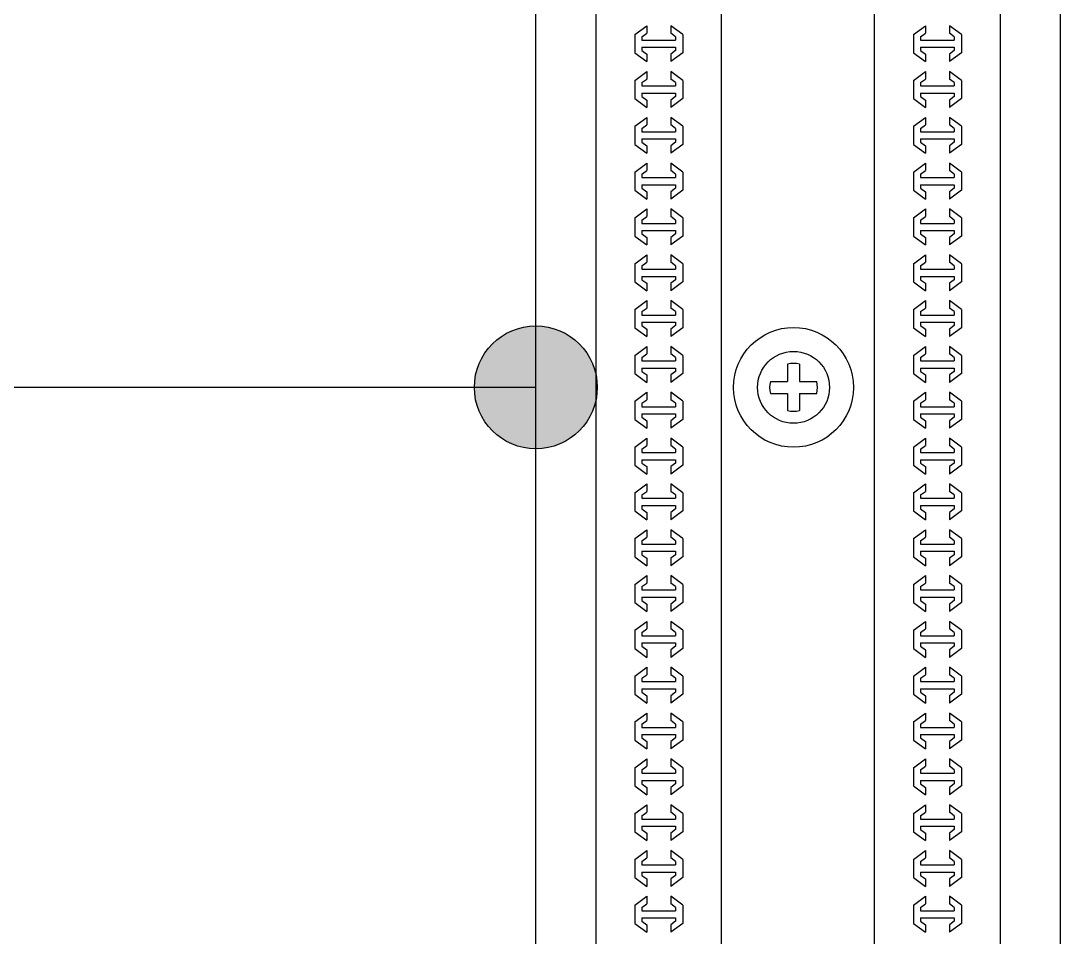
# Model space of a CAD drawing. Header units: millimetres. Extents: x 0 to 84100, y 0 to 29700.
# Drawn here: x 61052 to 61560, y 14074 to 14523 of the extents above; entities that cross this region are included whole.
import ezdxf

# ---------------------------------------------------------------- set-up
doc = ezdxf.new("R2010")
doc.units = ezdxf.units.MM
doc.header["$LTSCALE"] = 1000
doc.layers.add('KEC-TEXT', color=6, linetype='Continuous')

# ---------------------------------------------------------------- blocks, each defined once
blk = doc.blocks.new('*U24')
h = blk.add_hatch(color=0)
h.dxf.hatch_style = 1
h.paths.add_polyline_path([(231.741, 22.25, -1), (221.721, 22.25, -1)])
at = {"color": 0}
blk.add_line((226.731, 22.25), (44.5, 22.25), dxfattribs=at)
blk.add_circle((226.731, 22.25), 5.01, dxfattribs=at)
blk = doc.blocks.new('단 110BLOCK 50P')
at = {"color": 0}
for p, q in [((9.772, 37.868), (200.332, 37.868)), ((76.288, 34.692), (75.563, 33.714)), ((76.461, 34.105), (76.171, 33.714)), ((76.288, 34.692), (77.769, 34.692)), ((76.461, 34.105), (76.735, 34.105)), ((76.735, 31.369), (76.735, 34.105)), ((77.322, 31.369), (77.322, 34.105)), ((77.322, 34.105), (77.596, 34.105)), ((77.596, 34.105), (77.886, 33.714)), ((77.769, 34.692), (78.494, 33.714)), ((80.024, 34.692), (79.299, 33.714)), ((80.198, 34.105), (79.908, 33.714)), ((80.024, 34.692), (81.505, 34.692)), ((80.198, 34.105), (80.472, 34.105)), ((80.472, 31.369), (80.472, 34.105)), ((81.058, 31.369), (81.058, 34.105)), ((81.058, 34.105), (81.332, 34.105)), ((81.332, 34.105), (81.622, 33.714)), ((81.505, 34.692), (82.231, 33.714)), ((83.761, 34.692), (83.036, 33.714)), ((83.934, 34.105), (83.644, 33.714)), ((83.761, 34.692), (85.242, 34.692)), ((83.934, 34.105), (84.208, 34.105)), ((84.208, 31.369), (84.208, 34.105)), ((84.795, 31.369), (84.795, 34.105)), ((84.795, 34.105), (85.069, 34.105)), ((85.069, 34.105), (85.359, 33.714)), ((85.242, 34.692), (85.967, 33.714)), ((87.497, 34.692), (86.772, 33.714)), ((87.671, 34.105), (87.381, 33.714)), ((87.497, 34.692), (88.978, 34.692)), ((87.671, 34.105), (87.945, 34.105)), ((87.945, 31.369), (87.945, 34.105)), ((88.531, 31.369), (88.531, 34.105)), ((88.531, 34.105), (88.805, 34.105)), ((88.805, 34.105), (89.095, 33.714)), ((88.978, 34.692), (89.704, 33.714)), ((91.234, 34.692), (90.508, 33.714)), ((91.407, 34.105), (91.117, 33.714)), ((91.234, 34.692), (92.715, 34.692)), ((91.407, 34.105), (91.681, 34.105)), ((91.681, 31.369), (91.681, 34.105)), ((92.267, 31.369), (92.267, 34.105)), ((92.267, 34.105), (92.542, 34.105)), ((92.542, 34.105), (92.832, 33.714)), ((92.715, 34.692), (93.44, 33.714)), ((94.97, 34.692), (94.245, 33.714)), ((95.144, 34.105), (94.853, 33.714)), ((94.97, 34.692), (96.451, 34.692)), ((95.144, 34.105), (95.418, 34.105)), ((95.418, 31.369), (95.418, 34.105)), ((96.004, 31.369), (96.004, 34.105)), ((96.004, 34.105), (96.278, 34.105)), ((96.278, 34.105), (96.568, 33.714)), ((96.451, 34.692), (97.177, 33.714)), ((98.707, 34.692), (97.981, 33.714)), ((98.88, 34.105), (98.59, 33.714)), ((98.707, 34.692), (100.188, 34.692)), ((98.88, 34.105), (99.154, 34.105)), ((99.154, 31.369), (99.154, 34.105)), ((99.74, 31.369), (99.74, 34.105)), ((99.74, 34.105), (100.014, 34.105)), ((100.014, 34.105), (100.305, 33.714)), ((100.188, 34.692), (100.913, 33.714)), ((102.443, 34.692), (101.718, 33.714)), ((102.616, 34.105), (102.326, 33.714)), ((102.443, 34.692), (103.924, 34.692)), ((102.616, 34.105), (102.891, 34.105)), ((102.891, 31.369), (102.891, 34.105)), ((103.477, 31.369), (103.477, 34.105)), ((103.477, 34.105), (103.751, 34.105)), ((103.751, 34.105), (104.041, 33.714)), ((103.924, 34.692), (104.65, 33.714)), ((106.18, 34.692), (105.454, 33.714)), ((106.353, 34.105), (106.063, 33.714)), ((106.18, 34.692), (107.661, 34.692)), ((106.353, 34.105), (106.627, 34.105)), ((106.627, 31.369), (106.627, 34.105)), ((107.213, 31.369), (107.213, 34.105)), ((107.213, 34.105), (107.487, 34.105)), ((107.487, 34.105), (107.778, 33.714)), ((107.661, 34.692), (108.386, 33.714)), ((109.916, 34.692), (109.191, 33.714)), ((110.089, 34.105), (109.799, 33.714)), ((109.916, 34.692), (111.397, 34.692)), ((110.089, 34.105), (110.363, 34.105)), ((110.363, 31.369), (110.363, 34.105)), ((110.95, 31.369), (110.95, 34.105)), ((110.95, 34.105), (111.224, 34.105)), ((111.224, 34.105), (111.514, 33.714)), ((111.397, 34.692), (112.122, 33.714)), ((113.653, 34.692), (112.927, 33.714)), ((113.826, 34.105), (113.536, 33.714)), ((113.653, 34.692), (115.134, 34.692)), ((113.826, 34.105), (114.1, 34.105)), ((114.1, 31.369), (114.1, 34.105)), ((114.686, 31.369), (114.686, 34.105)), ((114.686, 34.105), (114.96, 34.105)), ((114.96, 34.105), (115.25, 33.714)), ((115.134, 34.692), (115.859, 33.714)), ((117.389, 34.692), (116.664, 33.714)), ((117.562, 34.105), (117.272, 33.714)), ((117.389, 34.692), (118.87, 34.692)), ((117.562, 34.105), (117.836, 34.105)), ((117.836, 31.369), (117.836, 34.105)), ((118.423, 31.369), (118.423, 34.105)), ((118.423, 34.105), (118.697, 34.105)), ((118.697, 34.105), (118.987, 33.714)), ((118.87, 34.692), (119.595, 33.714)), ((121.125, 34.692), (120.4, 33.714)), ((121.299, 34.105), (121.009, 33.714)), ((121.125, 34.692), (122.607, 34.692)), ((121.299, 34.105), (121.573, 34.105)), ((121.573, 31.369), (121.573, 34.105)), ((122.159, 31.369), (122.159, 34.105)), ((122.159, 34.105), (122.433, 34.105)), ((122.433, 34.105), (122.723, 33.714)), ((122.607, 34.692), (123.332, 33.714)), ((124.862, 34.692), (124.137, 33.714)), ((125.035, 34.105), (124.745, 33.714)), ((124.862, 34.692), (126.343, 34.692)), ((125.035, 34.105), (125.309, 34.105)), ((125.309, 31.369), (125.309, 34.105)), ((125.896, 31.369), (125.896, 34.105)), ((125.896, 34.105), (126.17, 34.105)), ((126.17, 34.105), (126.46, 33.714)), ((126.343, 34.692), (127.068, 33.714)), ((128.598, 34.692), (127.873, 33.714)), ((128.772, 34.105), (128.482, 33.714)), ((128.598, 34.692), (130.079, 34.692)), ((128.772, 34.105), (129.046, 34.105)), ((129.046, 31.369), (129.046, 34.105)), ((129.632, 31.369), (129.632, 34.105)), ((129.632, 34.105), (129.906, 34.105)), ((129.906, 34.105), (130.196, 33.714)), ((130.079, 34.692), (130.805, 33.714)), ((132.335, 34.692), (131.61, 33.714)), ((132.508, 34.105), (132.218, 33.714)), ((132.335, 34.692), (133.816, 34.692)), ((132.508, 34.105), (132.782, 34.105)), ((132.782, 31.369), (132.782, 34.105)), ((133.369, 31.369), (133.369, 34.105)), ((133.369, 34.105), (133.643, 34.105)), ((133.643, 34.105), (133.933, 33.714)), ((133.816, 34.692), (134.541, 33.714)), ((136.071, 34.692), (135.346, 33.714)), ((136.245, 34.105), (135.954, 33.714)), ((136.071, 34.692), (137.552, 34.692)), ((136.245, 34.105), (136.519, 34.105)), ((136.519, 31.369), (136.519, 34.105)), ((137.105, 31.369), (137.105, 34.105)), ((137.105, 34.105), (137.379, 34.105)), ((137.379, 34.105), (137.669, 33.714)), ((137.552, 34.692), (138.278, 33.714)), ((139.808, 34.692), (139.082, 33.714)), ((139.981, 34.105), (139.691, 33.714)), ((139.808, 34.692), (141.289, 34.692)), ((139.981, 34.105), (140.255, 34.105)), ((140.255, 31.369), (140.255, 34.105)), ((140.841, 31.369), (140.841, 34.105)), ((140.841, 34.105), (141.115, 34.105)), ((141.115, 34.105), (141.406, 33.714)), ((141.289, 34.692), (142.014, 33.714)), ((143.544, 34.692), (142.819, 33.714)), ((143.718, 34.105), (143.427, 33.714)), ((143.544, 34.692), (145.025, 34.692)), ((143.718, 34.105), (143.992, 34.105)), ((143.992, 31.369), (143.992, 34.105)), ((144.578, 31.369), (144.578, 34.105)), ((144.578, 34.105), (144.852, 34.105)), ((144.852, 34.105), (145.142, 33.714)), ((145.025, 34.692), (145.751, 33.714)), ((147.281, 34.692), (146.555, 33.714)), ((147.454, 34.105), (147.164, 33.714)), ((147.281, 34.692), (148.762, 34.692)), ((147.454, 34.105), (147.728, 34.105)), ((147.728, 31.369), (147.728, 34.105)), ((148.314, 31.369), (148.314, 34.105)), ((148.314, 34.105), (148.588, 34.105)), ((148.588, 34.105), (148.879, 33.714)), ((148.762, 34.692), (149.487, 33.714)), ((75.563, 33.714), (76.171, 33.714)), ((77.886, 33.714), (78.494, 33.714)), ((79.299, 33.714), (79.908, 33.714)), ((81.622, 33.714), (82.231, 33.714)), ((83.036, 33.714), (83.644, 33.714)), ((85.359, 33.714), (85.967, 33.714)), ((86.772, 33.714), (87.381, 33.714)), ((89.095, 33.714), (89.704, 33.714)), ((90.508, 33.714), (91.117, 33.714)), ((92.832, 33.714), (93.44, 33.714)), ((94.245, 33.714), (94.853, 33.714)), ((96.568, 33.714), (97.177, 33.714)), ((97.981, 33.714), (98.59, 33.714)), ((100.305, 33.714), (100.913, 33.714)), ((101.718, 33.714), (102.326, 33.714)), ((104.041, 33.714), (104.65, 33.714)), ((105.454, 33.714), (106.063, 33.714)), ((107.778, 33.714), (108.386, 33.714)), ((109.191, 33.714), (109.799, 33.714)), ((111.514, 33.714), (112.122, 33.714)), ((112.927, 33.714), (113.536, 33.714)), ((115.25, 33.714), (115.859, 33.714)), ((116.664, 33.714), (117.272, 33.714)), ((118.987, 33.714), (119.595, 33.714)), ((120.4, 33.714), (121.009, 33.714)), ((122.723, 33.714), (123.332, 33.714)), ((124.137, 33.714), (124.745, 33.714)), ((126.46, 33.714), (127.068, 33.714)), ((127.873, 33.714), (128.482, 33.714)), ((130.196, 33.714), (130.805, 33.714)), ((131.61, 33.714), (132.218, 33.714)), ((133.933, 33.714), (134.541, 33.714)), ((135.346, 33.714), (135.954, 33.714)), ((137.669, 33.714), (138.278, 33.714)), ((139.082, 33.714), (139.691, 33.714)), ((141.406, 33.714), (142.014, 33.714)), ((142.819, 33.714), (143.427, 33.714)), ((145.142, 33.714), (145.751, 33.714)), ((146.555, 33.714), (147.164, 33.714)), ((148.879, 33.714), (149.487, 33.714)), ((75.563, 31.76), (76.171, 31.76)), ((76.288, 30.783), (75.563, 31.76)), ((76.461, 31.369), (76.171, 31.76)), ((76.461, 31.369), (76.735, 31.369)), ((77.322, 31.369), (77.596, 31.369)), ((77.596, 31.369), (77.886, 31.76)), ((77.769, 30.783), (78.494, 31.76)), ((77.886, 31.76), (78.494, 31.76)), ((79.299, 31.76), (79.908, 31.76)), ((80.024, 30.783), (79.299, 31.76)), ((80.198, 31.369), (79.908, 31.76)), ((80.198, 31.369), (80.472, 31.369)), ((81.058, 31.369), (81.332, 31.369)), ((81.332, 31.369), (81.622, 31.76)), ((81.505, 30.783), (82.231, 31.76)), ((81.622, 31.76), (82.231, 31.76)), ((83.036, 31.76), (83.644, 31.76)), ((83.761, 30.783), (83.036, 31.76)), ((83.934, 31.369), (83.644, 31.76)), ((83.934, 31.369), (84.208, 31.369)), ((84.795, 31.369), (85.069, 31.369)), ((85.069, 31.369), (85.359, 31.76)), ((85.242, 30.783), (85.967, 31.76)), ((85.359, 31.76), (85.967, 31.76)), ((86.772, 31.76), (87.381, 31.76)), ((87.497, 30.783), (86.772, 31.76)), ((87.671, 31.369), (87.381, 31.76)), ((87.671, 31.369), (87.945, 31.369)), ((88.531, 31.369), (88.805, 31.369)), ((88.805, 31.369), (89.095, 31.76)), ((88.978, 30.783), (89.704, 31.76)), ((89.095, 31.76), (89.704, 31.76)), ((90.508, 31.76), (91.117, 31.76)), ((91.234, 30.783), (90.508, 31.76)), ((91.407, 31.369), (91.117, 31.76)), ((91.407, 31.369), (91.681, 31.369)), ((92.267, 31.369), (92.542, 31.369)), ((92.542, 31.369), (92.832, 31.76)), ((92.715, 30.783), (93.44, 31.76)), ((92.832, 31.76), (93.44, 31.76)), ((94.245, 31.76), (94.853, 31.76)), ((94.97, 30.783), (94.245, 31.76)), ((95.144, 31.369), (94.853, 31.76)), ((95.144, 31.369), (95.418, 31.369)), ((96.004, 31.369), (96.278, 31.369)), ((96.278, 31.369), (96.568, 31.76)), ((96.451, 30.783), (97.177, 31.76)), ((96.568, 31.76), (97.177, 31.76)), ((97.981, 31.76), (98.59, 31.76)), ((98.707, 30.783), (97.981, 31.76)), ((98.88, 31.369), (98.59, 31.76)), ((98.88, 31.369), (99.154, 31.369)), ((99.74, 31.369), (100.014, 31.369)), ((100.014, 31.369), (100.305, 31.76)), ((100.188, 30.783), (100.913, 31.76)), ((100.305, 31.76), (100.913, 31.76)), ((101.718, 31.76), (102.326, 31.76)), ((102.443, 30.783), (101.718, 31.76)), ((102.616, 31.369), (102.326, 31.76)), ((102.616, 31.369), (102.891, 31.369)), ((103.477, 31.369), (103.751, 31.369)), ((103.751, 31.369), (104.041, 31.76)), ((103.924, 30.783), (104.65, 31.76)), ((104.041, 31.76), (104.65, 31.76)), ((105.454, 31.76), (106.063, 31.76)), ((106.18, 30.783), (105.454, 31.76)), ((106.353, 31.369), (106.063, 31.76)), ((106.353, 31.369), (106.627, 31.369)), ((107.213, 31.369), (107.487, 31.369)), ((107.487, 31.369), (107.778, 31.76)), ((107.661, 30.783), (108.386, 31.76)), ((107.778, 31.76), (108.386, 31.76)), ((109.191, 31.76), (109.799, 31.76)), ((109.916, 30.783), (109.191, 31.76)), ((110.089, 31.369), (109.799, 31.76)), ((110.089, 31.369), (110.363, 31.369)), ((110.95, 31.369), (111.224, 31.369)), ((111.224, 31.369), (111.514, 31.76)), ((111.397, 30.783), (112.122, 31.76)), ((111.514, 31.76), (112.122, 31.76)), ((112.927, 31.76), (113.536, 31.76)), ((113.653, 30.783), (112.927, 31.76)), ((113.826, 31.369), (113.536, 31.76)), ((113.826, 31.369), (114.1, 31.369)), ((114.686, 31.369), (114.96, 31.369)), ((114.96, 31.369), (115.25, 31.76)), ((115.134, 30.783), (115.859, 31.76)), ((115.25, 31.76), (115.859, 31.76)), ((116.664, 31.76), (117.272, 31.76)), ((117.389, 30.783), (116.664, 31.76)), ((117.562, 31.369), (117.272, 31.76)), ((117.562, 31.369), (117.836, 31.369)), ((118.423, 31.369), (118.697, 31.369)), ((118.697, 31.369), (118.987, 31.76)), ((118.87, 30.783), (119.595, 31.76)), ((118.987, 31.76), (119.595, 31.76)), ((120.4, 31.76), (121.009, 31.76)), ((121.125, 30.783), (120.4, 31.76)), ((121.299, 31.369), (121.009, 31.76)), ((121.299, 31.369), (121.573, 31.369)), ((122.159, 31.369), (122.433, 31.369)), ((122.433, 31.369), (122.723, 31.76)), ((122.607, 30.783), (123.332, 31.76)), ((122.723, 31.76), (123.332, 31.76)), ((124.137, 31.76), (124.745, 31.76)), ((124.862, 30.783), (124.137, 31.76)), ((125.035, 31.369), (124.745, 31.76)), ((125.035, 31.369), (125.309, 31.369)), ((125.896, 31.369), (126.17, 31.369)), ((126.17, 31.369), (126.46, 31.76)), ((126.343, 30.783), (127.068, 31.76)), ((126.46, 31.76), (127.068, 31.76)), ((127.873, 31.76), (128.482, 31.76)), ((128.598, 30.783), (127.873, 31.76)), ((128.772, 31.369), (128.482, 31.76)), ((128.772, 31.369), (129.046, 31.369)), ((129.632, 31.369), (129.906, 31.369)), ((129.906, 31.369), (130.196, 31.76)), ((130.079, 30.783), (130.805, 31.76)), ((130.196, 31.76), (130.805, 31.76)), ((131.61, 31.76), (132.218, 31.76)), ((132.335, 30.783), (131.61, 31.76)), ((132.508, 31.369), (132.218, 31.76)), ((132.508, 31.369), (132.782, 31.369)), ((133.369, 31.369), (133.643, 31.369)), ((133.643, 31.369), (133.933, 31.76)), ((133.816, 30.783), (134.541, 31.76)), ((133.933, 31.76), (134.541, 31.76)), ((135.346, 31.76), (135.954, 31.76)), ((136.071, 30.783), (135.346, 31.76)), ((136.245, 31.369), (135.954, 31.76)), ((136.245, 31.369), (136.519, 31.369)), ((137.105, 31.369), (137.379, 31.369)), ((137.379, 31.369), (137.669, 31.76)), ((137.552, 30.783), (138.278, 31.76)), ((137.669, 31.76), (138.278, 31.76)), ((139.082, 31.76), (139.691, 31.76)), ((139.808, 30.783), (139.082, 31.76)), ((139.981, 31.369), (139.691, 31.76)), ((139.981, 31.369), (140.255, 31.369)), ((140.841, 31.369), (141.115, 31.369)), ((141.115, 31.369), (141.406, 31.76)), ((141.289, 30.783), (142.014, 31.76)), ((141.406, 31.76), (142.014, 31.76)), ((142.819, 31.76), (143.427, 31.76)), ((143.544, 30.783), (142.819, 31.76)), ((143.718, 31.369), (143.427, 31.76)), ((143.718, 31.369), (143.992, 31.369)), ((144.578, 31.369), (144.852, 31.369)), ((144.852, 31.369), (145.142, 31.76)), ((145.025, 30.783), (145.751, 31.76)), ((145.142, 31.76), (145.751, 31.76)), ((146.555, 31.76), (147.164, 31.76)), ((147.281, 30.783), (146.555, 31.76)), ((147.454, 31.369), (147.164, 31.76)), ((147.454, 31.369), (147.728, 31.369)), ((148.314, 31.369), (148.588, 31.369)), ((148.588, 31.369), (148.879, 31.76)), ((148.762, 30.783), (149.487, 31.76)), ((148.879, 31.76), (149.487, 31.76)), ((76.288, 30.783), (77.769, 30.783)), ((80.024, 30.783), (81.505, 30.783)), ((83.761, 30.783), (85.242, 30.783)), ((87.497, 30.783), (88.978, 30.783)), ((91.234, 30.783), (92.715, 30.783)), ((94.97, 30.783), (96.451, 30.783)), ((98.707, 30.783), (100.188, 30.783)), ((102.443, 30.783), (103.924, 30.783)), ((106.18, 30.783), (107.661, 30.783)), ((109.916, 30.783), (111.397, 30.783)), ((113.653, 30.783), (115.134, 30.783)), ((117.389, 30.783), (118.87, 30.783)), ((121.125, 30.783), (122.607, 30.783)), ((124.862, 30.783), (126.343, 30.783)), ((128.598, 30.783), (130.079, 30.783)), ((132.335, 30.783), (133.816, 30.783)), ((136.071, 30.783), (137.552, 30.783)), ((139.808, 30.783), (141.289, 30.783)), ((143.544, 30.783), (145.025, 30.783)), ((147.281, 30.783), (148.762, 30.783)), ((200.332, 27.607), (9.772, 27.607)), ((104.563, 21.499), (104.563, 22.903)), ((105.541, 21.499), (105.541, 22.903)), ((103.16, 21.499), (104.563, 21.499)), ((105.541, 21.499), (106.944, 21.499)), ((103.16, 20.522), (104.563, 20.522)), ((104.563, 19.118), (104.563, 20.522)), ((105.541, 19.118), (105.541, 20.522)), ((105.541, 20.522), (106.944, 20.522)), ((200.332, 15.147), (9.772, 15.147)), ((76.288, 11.971), (75.563, 10.994)), ((76.288, 11.971), (77.769, 11.971)), ((77.769, 11.971), (78.494, 10.994)), ((80.024, 11.971), (79.299, 10.994)), ((80.024, 11.971), (81.505, 11.971)), ((81.505, 11.971), (82.231, 10.994)), ((83.761, 11.971), (83.036, 10.994)), ((83.761, 11.971), (85.242, 11.971)), ((85.242, 11.971), (85.967, 10.994)), ((87.497, 11.971), (86.772, 10.994)), ((87.497, 11.971), (88.978, 11.971)), ((88.978, 11.971), (89.704, 10.994)), ((91.234, 11.971), (90.508, 10.994)), ((91.234, 11.971), (92.715, 11.971)), ((92.715, 11.971), (93.44, 10.994)), ((94.97, 11.971), (94.245, 10.994)), ((94.97, 11.971), (96.451, 11.971)), ((96.451, 11.971), (97.177, 10.994)), ((98.707, 11.971), (97.981, 10.994)), ((98.707, 11.971), (100.188, 11.971)), ((100.188, 11.971), (100.913, 10.994)), ((102.443, 11.971), (101.718, 10.994)), ((102.443, 11.971), (103.924, 11.971)), ((103.924, 11.971), (104.65, 10.994)), ((106.18, 11.971), (105.454, 10.994)), ((106.18, 11.971), (107.661, 11.971)), ((107.661, 11.971), (108.386, 10.994)), ((109.916, 11.971), (109.191, 10.994)), ((109.916, 11.971), (111.397, 11.971)), ((111.397, 11.971), (112.122, 10.994)), ((113.653, 11.971), (112.927, 10.994)), ((113.653, 11.971), (115.134, 11.971)), ((115.134, 11.971), (115.859, 10.994)), ((117.389, 11.971), (116.664, 10.994)), ((117.389, 11.971), (118.87, 11.971)), ((118.87, 11.971), (119.595, 10.994)), ((121.125, 11.971), (120.4, 10.994)), ((121.125, 11.971), (122.607, 11.971)), ((122.607, 11.971), (123.332, 10.994)), ((124.862, 11.971), (124.137, 10.994)), ((124.862, 11.971), (126.343, 11.971)), ((126.343, 11.971), (127.068, 10.994)), ((128.598, 11.971), (127.873, 10.994)), ((128.598, 11.971), (130.079, 11.971)), ((130.079, 11.971), (130.805, 10.994)), ((132.335, 11.971), (131.61, 10.994)), ((132.335, 11.971), (133.816, 11.971)), ((133.816, 11.971), (134.541, 10.994)), ((136.071, 11.971), (135.346, 10.994)), ((136.071, 11.971), (137.552, 11.971)), ((137.552, 11.971), (138.278, 10.994)), ((139.808, 11.971), (139.082, 10.994)), ((139.808, 11.971), (141.289, 11.971)), ((141.289, 11.971), (142.014, 10.994)), ((143.544, 11.971), (142.819, 10.994)), ((143.544, 11.971), (145.025, 11.971)), ((145.025, 11.971), (145.751, 10.994)), ((147.281, 11.971), (146.555, 10.994)), ((147.281, 11.971), (148.762, 11.971)), ((148.762, 11.971), (149.487, 10.994)), ((76.461, 11.385), (76.171, 10.994)), ((76.461, 11.385), (76.735, 11.385)), ((76.735, 8.648), (76.735, 11.385)), ((77.322, 8.648), (77.322, 11.385)), ((77.322, 11.385), (77.596, 11.385)), ((77.596, 11.385), (77.886, 10.994)), ((80.198, 11.385), (79.908, 10.994)), ((80.198, 11.385), (80.472, 11.385)), ((80.472, 8.648), (80.472, 11.385)), ((81.058, 8.648), (81.058, 11.385)), ((81.058, 11.385), (81.332, 11.385)), ((81.332, 11.385), (81.622, 10.994)), ((83.934, 11.385), (83.644, 10.994)), ((83.934, 11.385), (84.208, 11.385)), ((84.208, 8.648), (84.208, 11.385)), ((84.795, 8.648), (84.795, 11.385)), ((84.795, 11.385), (85.069, 11.385)), ((85.069, 11.385), (85.359, 10.994)), ((87.671, 11.385), (87.381, 10.994)), ((87.671, 11.385), (87.945, 11.385)), ((87.945, 8.648), (87.945, 11.385)), ((88.531, 8.648), (88.531, 11.385)), ((88.531, 11.385), (88.805, 11.385)), ((88.805, 11.385), (89.095, 10.994)), ((91.407, 11.385), (91.117, 10.994)), ((91.407, 11.385), (91.681, 11.385)), ((91.681, 8.648), (91.681, 11.385)), ((92.267, 8.648), (92.267, 11.385)), ((92.267, 11.385), (92.542, 11.385)), ((92.542, 11.385), (92.832, 10.994)), ((95.144, 11.385), (94.853, 10.994)), ((95.144, 11.385), (95.418, 11.385)), ((95.418, 8.648), (95.418, 11.385)), ((96.004, 8.648), (96.004, 11.385)), ((96.004, 11.385), (96.278, 11.385)), ((96.278, 11.385), (96.568, 10.994)), ((98.88, 11.385), (98.59, 10.994)), ((98.88, 11.385), (99.154, 11.385)), ((99.154, 8.648), (99.154, 11.385)), ((99.74, 8.648), (99.74, 11.385)), ((99.74, 11.385), (100.014, 11.385)), ((100.014, 11.385), (100.305, 10.994)), ((102.616, 11.385), (102.326, 10.994)), ((102.616, 11.385), (102.891, 11.385)), ((102.891, 8.648), (102.891, 11.385)), ((103.477, 8.648), (103.477, 11.385)), ((103.477, 11.385), (103.751, 11.385)), ((103.751, 11.385), (104.041, 10.994)), ((106.353, 11.385), (106.063, 10.994)), ((106.353, 11.385), (106.627, 11.385)), ((106.627, 8.648), (106.627, 11.385)), ((107.213, 8.648), (107.213, 11.385)), ((107.213, 11.385), (107.487, 11.385)), ((107.487, 11.385), (107.778, 10.994)), ((110.089, 11.385), (109.799, 10.994)), ((110.089, 11.385), (110.363, 11.385)), ((110.363, 8.648), (110.363, 11.385)), ((110.95, 8.648), (110.95, 11.385)), ((110.95, 11.385), (111.224, 11.385)), ((111.224, 11.385), (111.514, 10.994)), ((113.826, 11.385), (113.536, 10.994)), ((113.826, 11.385), (114.1, 11.385)), ((114.1, 8.648), (114.1, 11.385)), ((114.686, 8.648), (114.686, 11.385)), ((114.686, 11.385), (114.96, 11.385)), ((114.96, 11.385), (115.25, 10.994)), ((117.562, 11.385), (117.272, 10.994)), ((117.562, 11.385), (117.836, 11.385)), ((117.836, 8.648), (117.836, 11.385)), ((118.423, 8.648), (118.423, 11.385)), ((118.423, 11.385), (118.697, 11.385)), ((118.697, 11.385), (118.987, 10.994)), ((121.299, 11.385), (121.009, 10.994)), ((121.299, 11.385), (121.573, 11.385)), ((121.573, 8.648), (121.573, 11.385)), ((122.159, 8.648), (122.159, 11.385)), ((122.159, 11.385), (122.433, 11.385)), ((122.433, 11.385), (122.723, 10.994)), ((125.035, 11.385), (124.745, 10.994)), ((125.035, 11.385), (125.309, 11.385)), ((125.309, 8.648), (125.309, 11.385)), ((125.896, 8.648), (125.896, 11.385)), ((125.896, 11.385), (126.17, 11.385)), ((126.17, 11.385), (126.46, 10.994)), ((128.772, 11.385), (128.482, 10.994)), ((128.772, 11.385), (129.046, 11.385)), ((129.046, 8.648), (129.046, 11.385)), ((129.632, 8.648), (129.632, 11.385)), ((129.632, 11.385), (129.906, 11.385)), ((129.906, 11.385), (130.196, 10.994)), ((132.508, 11.385), (132.218, 10.994)), ((132.508, 11.385), (132.782, 11.385)), ((132.782, 8.648), (132.782, 11.385)), ((133.369, 8.648), (133.369, 11.385)), ((133.369, 11.385), (133.643, 11.385)), ((133.643, 11.385), (133.933, 10.994)), ((136.245, 11.385), (135.954, 10.994)), ((136.245, 11.385), (136.519, 11.385)), ((136.519, 8.648), (136.519, 11.385)), ((137.105, 8.648), (137.105, 11.385)), ((137.105, 11.385), (137.379, 11.385)), ((137.379, 11.385), (137.669, 10.994)), ((139.981, 11.385), (139.691, 10.994)), ((139.981, 11.385), (140.255, 11.385)), ((140.255, 8.648), (140.255, 11.385)), ((140.841, 8.648), (140.841, 11.385)), ((140.841, 11.385), (141.115, 11.385)), ((141.115, 11.385), (141.406, 10.994)), ((143.718, 11.385), (143.427, 10.994)), ((143.718, 11.385), (143.992, 11.385)), ((143.992, 8.648), (143.992, 11.385)), ((144.578, 8.648), (144.578, 11.385)), ((144.578, 11.385), (144.852, 11.385)), ((144.852, 11.385), (145.142, 10.994)), ((147.454, 11.385), (147.164, 10.994)), ((147.454, 11.385), (147.728, 11.385)), ((147.728, 8.648), (147.728, 11.385)), ((148.314, 8.648), (148.314, 11.385)), ((148.314, 11.385), (148.588, 11.385)), ((148.588, 11.385), (148.879, 10.994)), ((75.563, 10.994), (76.171, 10.994)), ((77.886, 10.994), (78.494, 10.994)), ((79.299, 10.994), (79.908, 10.994)), ((81.622, 10.994), (82.231, 10.994)), ((83.036, 10.994), (83.644, 10.994)), ((85.359, 10.994), (85.967, 10.994)), ((86.772, 10.994), (87.381, 10.994)), ((89.095, 10.994), (89.704, 10.994)), ((90.508, 10.994), (91.117, 10.994)), ((92.832, 10.994), (93.44, 10.994)), ((94.245, 10.994), (94.853, 10.994)), ((96.568, 10.994), (97.177, 10.994)), ((97.981, 10.994), (98.59, 10.994)), ((100.305, 10.994), (100.913, 10.994)), ((101.718, 10.994), (102.326, 10.994)), ((104.041, 10.994), (104.65, 10.994)), ((105.454, 10.994), (106.063, 10.994)), ((107.778, 10.994), (108.386, 10.994)), ((109.191, 10.994), (109.799, 10.994)), ((111.514, 10.994), (112.122, 10.994)), ((112.927, 10.994), (113.536, 10.994)), ((115.25, 10.994), (115.859, 10.994)), ((116.664, 10.994), (117.272, 10.994)), ((118.987, 10.994), (119.595, 10.994)), ((120.4, 10.994), (121.009, 10.994)), ((122.723, 10.994), (123.332, 10.994)), ((124.137, 10.994), (124.745, 10.994)), ((126.46, 10.994), (127.068, 10.994)), ((127.873, 10.994), (128.482, 10.994)), ((130.196, 10.994), (130.805, 10.994)), ((131.61, 10.994), (132.218, 10.994)), ((133.933, 10.994), (134.541, 10.994)), ((135.346, 10.994), (135.954, 10.994)), ((137.669, 10.994), (138.278, 10.994)), ((139.082, 10.994), (139.691, 10.994)), ((141.406, 10.994), (142.014, 10.994)), ((142.819, 10.994), (143.427, 10.994)), ((145.142, 10.994), (145.751, 10.994)), ((146.555, 10.994), (147.164, 10.994)), ((148.879, 10.994), (149.487, 10.994)), ((75.563, 9.039), (76.171, 9.039)), ((76.288, 8.062), (75.563, 9.039)), ((76.461, 8.648), (76.171, 9.039)), ((76.461, 8.648), (76.735, 8.648)), ((77.322, 8.648), (77.596, 8.648)), ((77.596, 8.648), (77.886, 9.039)), ((77.769, 8.062), (78.494, 9.039)), ((77.886, 9.039), (78.494, 9.039)), ((79.299, 9.039), (79.908, 9.039)), ((80.024, 8.062), (79.299, 9.039)), ((80.198, 8.648), (79.908, 9.039)), ((80.198, 8.648), (80.472, 8.648)), ((81.058, 8.648), (81.332, 8.648)), ((81.332, 8.648), (81.622, 9.039)), ((81.505, 8.062), (82.231, 9.039)), ((81.622, 9.039), (82.231, 9.039)), ((83.036, 9.039), (83.644, 9.039)), ((83.761, 8.062), (83.036, 9.039)), ((83.934, 8.648), (83.644, 9.039)), ((83.934, 8.648), (84.208, 8.648)), ((84.795, 8.648), (85.069, 8.648)), ((85.069, 8.648), (85.359, 9.039)), ((85.242, 8.062), (85.967, 9.039)), ((85.359, 9.039), (85.967, 9.039)), ((86.772, 9.039), (87.381, 9.039)), ((87.497, 8.062), (86.772, 9.039)), ((87.671, 8.648), (87.381, 9.039)), ((87.671, 8.648), (87.945, 8.648)), ((88.531, 8.648), (88.805, 8.648)), ((88.805, 8.648), (89.095, 9.039)), ((88.978, 8.062), (89.704, 9.039)), ((89.095, 9.039), (89.704, 9.039)), ((90.508, 9.039), (91.117, 9.039)), ((91.234, 8.062), (90.508, 9.039)), ((91.407, 8.648), (91.117, 9.039)), ((91.407, 8.648), (91.681, 8.648)), ((92.267, 8.648), (92.542, 8.648)), ((92.542, 8.648), (92.832, 9.039)), ((92.715, 8.062), (93.44, 9.039)), ((92.832, 9.039), (93.44, 9.039)), ((94.245, 9.039), (94.853, 9.039)), ((94.97, 8.062), (94.245, 9.039)), ((95.144, 8.648), (94.853, 9.039)), ((95.144, 8.648), (95.418, 8.648)), ((96.004, 8.648), (96.278, 8.648)), ((96.278, 8.648), (96.568, 9.039)), ((96.451, 8.062), (97.177, 9.039)), ((96.568, 9.039), (97.177, 9.039)), ((97.981, 9.039), (98.59, 9.039)), ((98.707, 8.062), (97.981, 9.039)), ((98.88, 8.648), (98.59, 9.039)), ((98.88, 8.648), (99.154, 8.648)), ((99.74, 8.648), (100.014, 8.648)), ((100.014, 8.648), (100.305, 9.039)), ((100.188, 8.062), (100.913, 9.039)), ((100.305, 9.039), (100.913, 9.039)), ((101.718, 9.039), (102.326, 9.039)), ((102.443, 8.062), (101.718, 9.039)), ((102.616, 8.648), (102.326, 9.039)), ((102.616, 8.648), (102.891, 8.648)), ((103.477, 8.648), (103.751, 8.648)), ((103.751, 8.648), (104.041, 9.039)), ((103.924, 8.062), (104.65, 9.039)), ((104.041, 9.039), (104.65, 9.039)), ((105.454, 9.039), (106.063, 9.039)), ((106.18, 8.062), (105.454, 9.039)), ((106.353, 8.648), (106.063, 9.039)), ((106.353, 8.648), (106.627, 8.648)), ((107.213, 8.648), (107.487, 8.648)), ((107.487, 8.648), (107.778, 9.039)), ((107.661, 8.062), (108.386, 9.039)), ((107.778, 9.039), (108.386, 9.039)), ((109.191, 9.039), (109.799, 9.039)), ((109.916, 8.062), (109.191, 9.039)), ((110.089, 8.648), (109.799, 9.039)), ((110.089, 8.648), (110.363, 8.648)), ((110.95, 8.648), (111.224, 8.648)), ((111.224, 8.648), (111.514, 9.039)), ((111.397, 8.062), (112.122, 9.039)), ((111.514, 9.039), (112.122, 9.039)), ((112.927, 9.039), (113.536, 9.039)), ((113.653, 8.062), (112.927, 9.039)), ((113.826, 8.648), (113.536, 9.039)), ((113.826, 8.648), (114.1, 8.648)), ((114.686, 8.648), (114.96, 8.648)), ((114.96, 8.648), (115.25, 9.039)), ((115.134, 8.062), (115.859, 9.039)), ((115.25, 9.039), (115.859, 9.039)), ((116.664, 9.039), (117.272, 9.039)), ((117.389, 8.062), (116.664, 9.039)), ((117.562, 8.648), (117.272, 9.039)), ((117.562, 8.648), (117.836, 8.648)), ((118.423, 8.648), (118.697, 8.648)), ((118.697, 8.648), (118.987, 9.039)), ((118.87, 8.062), (119.595, 9.039)), ((118.987, 9.039), (119.595, 9.039)), ((120.4, 9.039), (121.009, 9.039)), ((121.125, 8.062), (120.4, 9.039)), ((121.299, 8.648), (121.009, 9.039)), ((121.299, 8.648), (121.573, 8.648)), ((122.159, 8.648), (122.433, 8.648)), ((122.433, 8.648), (122.723, 9.039)), ((122.607, 8.062), (123.332, 9.039)), ((122.723, 9.039), (123.332, 9.039)), ((124.137, 9.039), (124.745, 9.039)), ((124.862, 8.062), (124.137, 9.039)), ((125.035, 8.648), (124.745, 9.039)), ((125.035, 8.648), (125.309, 8.648)), ((125.896, 8.648), (126.17, 8.648)), ((126.17, 8.648), (126.46, 9.039)), ((126.343, 8.062), (127.068, 9.039)), ((126.46, 9.039), (127.068, 9.039)), ((127.873, 9.039), (128.482, 9.039)), ((128.598, 8.062), (127.873, 9.039)), ((128.772, 8.648), (128.482, 9.039)), ((128.772, 8.648), (129.046, 8.648)), ((129.632, 8.648), (129.906, 8.648)), ((129.906, 8.648), (130.196, 9.039)), ((130.079, 8.062), (130.805, 9.039)), ((130.196, 9.039), (130.805, 9.039)), ((131.61, 9.039), (132.218, 9.039)), ((132.335, 8.062), (131.61, 9.039)), ((132.508, 8.648), (132.218, 9.039)), ((132.508, 8.648), (132.782, 8.648)), ((133.369, 8.648), (133.643, 8.648)), ((133.643, 8.648), (133.933, 9.039)), ((133.816, 8.062), (134.541, 9.039)), ((133.933, 9.039), (134.541, 9.039)), ((135.346, 9.039), (135.954, 9.039)), ((136.071, 8.062), (135.346, 9.039)), ((136.245, 8.648), (135.954, 9.039)), ((136.245, 8.648), (136.519, 8.648)), ((137.105, 8.648), (137.379, 8.648)), ((137.379, 8.648), (137.669, 9.039)), ((137.552, 8.062), (138.278, 9.039)), ((137.669, 9.039), (138.278, 9.039)), ((139.082, 9.039), (139.691, 9.039)), ((139.808, 8.062), (139.082, 9.039)), ((139.981, 8.648), (139.691, 9.039)), ((139.981, 8.648), (140.255, 8.648)), ((140.841, 8.648), (141.115, 8.648)), ((141.115, 8.648), (141.406, 9.039)), ((141.289, 8.062), (142.014, 9.039)), ((141.406, 9.039), (142.014, 9.039)), ((142.819, 9.039), (143.427, 9.039)), ((143.544, 8.062), (142.819, 9.039)), ((143.718, 8.648), (143.427, 9.039)), ((143.718, 8.648), (143.992, 8.648)), ((144.578, 8.648), (144.852, 8.648)), ((144.852, 8.648), (145.142, 9.039)), ((145.025, 8.062), (145.751, 9.039)), ((145.142, 9.039), (145.751, 9.039)), ((146.555, 9.039), (147.164, 9.039)), ((147.281, 8.062), (146.555, 9.039)), ((147.454, 8.648), (147.164, 9.039)), ((147.454, 8.648), (147.728, 8.648)), ((148.314, 8.648), (148.588, 8.648)), ((148.588, 8.648), (148.879, 9.039)), ((148.762, 8.062), (149.487, 9.039)), ((148.879, 9.039), (149.487, 9.039)), ((76.288, 8.062), (77.769, 8.062)), ((80.024, 8.062), (81.505, 8.062)), ((83.761, 8.062), (85.242, 8.062)), ((87.497, 8.062), (88.978, 8.062)), ((91.234, 8.062), (92.715, 8.062)), ((94.97, 8.062), (96.451, 8.062)), ((98.707, 8.062), (100.188, 8.062)), ((102.443, 8.062), (103.924, 8.062)), ((106.18, 8.062), (107.661, 8.062)), ((109.916, 8.062), (111.397, 8.062)), ((113.653, 8.062), (115.134, 8.062)), ((117.389, 8.062), (118.87, 8.062)), ((121.125, 8.062), (122.607, 8.062)), ((124.862, 8.062), (126.343, 8.062)), ((128.598, 8.062), (130.079, 8.062)), ((132.335, 8.062), (133.816, 8.062)), ((136.071, 8.062), (137.552, 8.062)), ((139.808, 8.062), (141.289, 8.062)), ((143.544, 8.062), (145.025, 8.062)), ((147.281, 8.062), (148.762, 8.062)), ((9.772, 4.886), (200.332, 4.886))]:
    blk.add_line(p, q, dxfattribs=at)
blk.add_lwpolyline([(0, 42.754), (210.104, 42.754), (210.104, 0), (0, 0)], close=True, dxfattribs=at)
for radius in [4.886, 2.932]:
    blk.add_circle((105.052, 21.01), radius, dxfattribs=at)
for start, end in [(75.52249, 104.47751), (165.52249, 194.47751), (345.52249, 14.47751), (255.52249, 284.47751)]:
    blk.add_arc((105.052, 21.01), 1.954, start, end, dxfattribs=at)

msp = doc.modelspace()

# ---------------------------------------------------------------- block references
at = {"layer": 'KEC-TEXT', "color": 6, "xscale": 6, "yscale": 6, "zscale": 6, "rotation": 270}
msp.add_blockref('단 110BLOCK 50P', (61303.94, 14973.68), dxfattribs=at)
at = {"layer": 'KEC-TEXT', "color": 6, "xscale": 6, "yscale": 6, "zscale": 6}
msp.add_blockref('*U24', (59943.55, 14209.87), dxfattribs=at)

doc.saveas('drawing.dxf')
